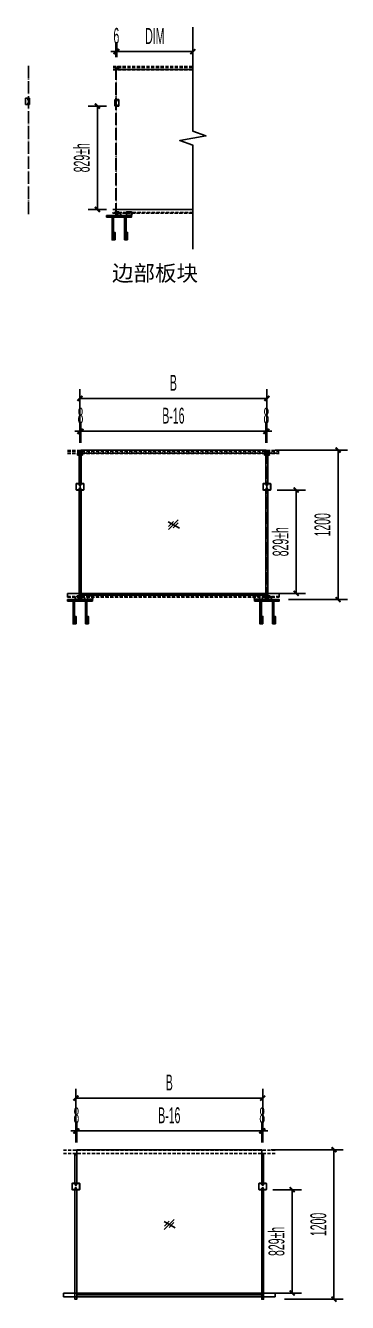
# Model space of a CAD drawing. Header units: millimetres. Extents: x 1713 to 15033, y -4763 to 5733.
# Drawn here: x 12449 to 15033, y -4513 to 5733 of the extents above; entities that cross this region are included whole.
import ezdxf

# ---------------------------------------------------------------- set-up
doc = ezdxf.new("R2010")
doc.units = ezdxf.units.MM
for name, pattern in [('CENTER', [2, 1.25, -0.25, 0.25, -0.25]), ('DASH', [0.35, 0.25, -0.1]), ('DASHED', [19.05, 12.7, -6.35]), ('DOTE', [2.42, 2, -0.2, 0.02, -0.2]), ('HIDDEN', [9.525, 6.35, -3.175])]:
    doc.linetypes.add(name, pattern=pattern)
for name, color, linetype in [('@F03_Section_Glass', 4, 'Continuous'), ('@F05_Section_Steel', 24, 'Continuous'), ('@F09_Submate', 8, 'Continuous'), ('@F19_DIM', 7, 'Continuous'), ('CL', 7, 'CENTER'), ('DIM', 8, 'Continuous'), ('F06_Section_Steel', 24, 'Continuous'), ('F25_Stru_Fill', 252, 'Continuous'), ('F57_Sign', 240, 'Continuous'), ('F58_Dote', 1, 'DOTE'), ('pj', 4, 'Continuous'), ('PUB_TEXT', 7, 'Continuous'), ('SC', 6, 'Continuous'), ('WELD', 8, 'Continuous'), ('XX', 6, 'DASHED'), ('ZX', 1, 'CENTER'), ('图框', 7, 'Continuous')]:
    doc.layers.add(name, color=color, linetype=linetype)
doc.layers.add('JY-11填充层', color=8, linetype='Continuous', lineweight=5)
doc.layers.add('虚线', color=6, linetype='HIDDEN', lineweight=13)
doc.styles.add('_TCH_DIM_T3', font='hztxt_e.shx', dxfattribs={"width": 0.494118, "bigfont": 'hztxt.shx'})
doc.styles.add('黑体', font='')
doc.styles.get('黑体').set_extended_font_data('NSimSun')
doc.dimstyles.new('_TCH_ARCH&&50', dxfattribs={"dimtxt": 127.5, "dimasz": 40, "dimexe": 75, "dimexo": 75, "dimgap": 61.25, "dimtad": 1, "dimdec": 1, "dimzin": 12, "dimdsep": 46, "dimtxsty": '_TCH_DIM_T3', "dimblk": 'ARCHTICK', "dimcen": 0.09, "dimclrt": 7, "dimazin": 2, "dimtfac": 1, "dimtdec": 1, "dimtix": 1, "dimtmove": 2, "dimatfit": 3, "dimldrblk": 'ARCHTICK', "dimfxl": 50, "dimtolj": 1, "dimtzin": 0, "dimarcsym": 0})
pattern_1 = [(45, (-65008.453, 15002.4512), (-1.122532015, 1.122532015), []), (135, (-65008.453, 15002.4512), (-1.122532015, -1.122532015), [])]

# ---------------------------------------------------------------- blocks, each defined once
blk = doc.blocks.new('Railing_B_A$C2D332B79')
at = {"layer": 'DIM'}
for p, q in [((0, 280), (399, 58)), ((10, 110), (185, 286)), ((176, 65), (352, 241))]:
    blk.add_line(p, q, dxfattribs=at)
at = {"layer": 'DIM', "linetype": 'DASHED', "ltscale": 450}
blk.add_line((7, 0), (358, 351), dxfattribs=at)
blk = doc.blocks.new('Railing_B_YM02-V')
at = {"layer": 'F06_Section_Steel'}
h = blk.add_hatch(dxfattribs=at)
h.set_pattern_fill('ANSI37', color=4, style=0)
h.set_pattern_definition(pattern_1)
h.paths.add_polyline_path([(0, 66), (0, 50), (2, 50), (2, 56), (10, 56), (10, 57)])
h.paths.add_polyline_path([(12, 64), (12, 56), (20, 56)])
h.paths.add_polyline_path([(12, 57), (10, 57), (10, 56), (12, 56)])
h.paths.add_polyline_path([(12, 44), (10, 44), (10, 43), (12, 43)])
h.paths.add_polyline_path([(10, 43), (10, 44), (2, 44), (2, 50), (0, 50), (0, 34)])
h.paths.add_polyline_path([(20, 44), (12, 44), (12, 36)])
h = blk.add_hatch(dxfattribs=at)
h.set_pattern_fill('ANSI37', color=4, style=0)
h.set_pattern_definition(pattern_1)
h.paths.add_polyline_path([(0, -66), (0, -50), (2, -50), (2, -56), (10, -56), (10, -57)])
h.paths.add_polyline_path([(12, -64), (12, -56), (20, -56)])
h.paths.add_polyline_path([(12, -57), (10, -57), (10, -56), (12, -56)])
h.paths.add_polyline_path([(12, -44), (10, -44), (10, -43), (12, -43)])
h.paths.add_polyline_path([(10, -43), (10, -44), (2, -44), (2, -50), (0, -50), (0, -34)])
h.paths.add_polyline_path([(20, -44), (12, -44), (12, -36)])
at = {"layer": 'F06_Section_Steel', "color": 4}
for p, q in [((10, 57), (0, 66)), ((10, 43), (0, 34)), ((12, 57), (10, 57)), ((10, 57), (10, 56)), ((10, 43), (10, 44)), ((12, 43), (10, 43)), ((12, 64), (20, 56)), ((12, 36), (20, 44)), ((10, -43), (0, -34)), ((10, -57), (0, -66)), ((12, -43), (10, -43)), ((10, -43), (10, -44)), ((10, -57), (10, -56)), ((12, -57), (10, -57)), ((12, -36), (20, -44)), ((12, -64), (20, -56))]:
    blk.add_line(p, q, dxfattribs=at)
at = {"layer": 'F06_Section_Steel'}
for points in [[(12, -100), (12, 100), (0, 100), (0, -100)], [(195, 44), (2, 44), (2, 56), (195, 56), (195, 44)], [(195, 68), (135, 68), (135, 56), (195, 56), (195, 68)], [(195, -44), (2, -44), (2, -56), (195, -56), (195, -44)], [(195, -32), (135, -32), (135, -44), (195, -44), (195, -32)]]:
    blk.add_lwpolyline(points, close=True, dxfattribs=at)
at = {"layer": 'F58_Dote', "ltscale": 50}
for p, q in [((200, 50), (-7, 50)), ((200, -50), (-7, -50))]:
    blk.add_line(p, q, dxfattribs=at)
blk = doc.blocks.new('*U17')
at = {"layer": 'JY-11填充层'}
for centre, end in [((4, 0), 180), ((8, 0), 120), ((12, 0), 120), ((16, 0), 120), ((20, 0), 120), ((24, 0), 120)]:
    blk.add_arc(centre, 4, 0, end, dxfattribs=at)
blk = doc.blocks.new('*U8')
at = {"layer": 'JY-11填充层'}
for centre, end in [((4, 0), 180), ((8, 0), 120), ((12, 0), 120), ((16, 0), 120), ((20, 0), 120), ((24, 0), 120), ((28, 0), 120), ((32, 0), 120), ((36, 0), 120)]:
    blk.add_arc(centre, 4, 0, end, dxfattribs=at)
blk = doc.blocks.new('Railing_B_30角钢（平面）')
at = {"layer": '@F05_Section_Steel', "elevation": 0}
for points in [[(171496, -73616), (171496, -73586), (171456, -73586), (171456, -73616), (171496, -73616)], [(171496, -73612), (171496, -73612), (171456, -73612)]]:
    blk.add_lwpolyline(points, dxfattribs=at)
at = {"layer": 'JY-11填充层', "rotation": 90}
blk.add_blockref('*U17', (171456, -73614, 0), dxfattribs=at)
at = {"layer": 'JY-11填充层'}
blk.add_blockref('*U8', (171456, -73586, 0), dxfattribs=at)
at = {"layer": 'JY-11填充层', "xscale": -1, "rotation": 270}
blk.add_blockref('*U17', (171496, -73614, 0), dxfattribs=at)
blk = doc.blocks.new('Railing_B_肋板')
at = {"layer": '@F05_Section_Steel', "elevation": 0}
blk.add_lwpolyline([(-135354, 59080), (-135374, 59080), (-135374, 59095), (-135359, 59110), (-135344, 59110), (-135344, 59090)], close=True, dxfattribs=at)
at = {"layer": 'WELD'}
for centre, start, end in [((-135370, 59080, 0), 60, 180), ((-135366, 59080, 0), 60, 180), ((-135366, 59080, 0), 120, 180), ((-135362, 59080, 0), 60, 180), ((-135362, 59080, 0), 120, 180), ((-135358, 59080, 0), 60, 180), ((-135358, 59080, 0), 120, 180), ((-135354, 59080, 0), 60, 180), ((-135354, 59080, 0), 120, 180), ((-135350, 59080, 0), 90, 180), ((-135350, 59080, 0), 120, 180), ((-135344, 59106, 0), 90, 210), ((-135344, 59102, 0), 90, 210), ((-135344, 59098, 0), 90, 210), ((-135344, 59094, 0), 90, 210), ((-135344, 59090, 0), 90, 210), ((-135344, 59086, 0), 90, 180), ((-135344, 59102, 0), 90, 150), ((-135344, 59098, 0), 90, 150), ((-135344, 59094, 0), 90, 150), ((-135344, 59090, 0), 90, 150), ((-135344, 59086, 0), 90, 150)]:
    blk.add_arc(centre, 4, start, end, dxfattribs=at)
blk = doc.blocks.new('Railing_B_m5x12rhs')
at = {"layer": 'CL'}
blk.add_line((0, -13), (0, 5), dxfattribs=at)
at = {"layer": 'SC', "color": 6, "linetype": 'HIDDEN', "ltscale": 0.3}
for p, q in [((-2, -10), (-2, -11)), ((2, -10), (2, -11))]:
    blk.add_line(p, q, dxfattribs=at)
at = {"layer": 'SC', "color": 6, "linetype": 'Continuous', "ltscale": 0.3}
blk.add_lwpolyline([(4, 1, 0.338208), (3, 3, 0.133928), (-3, 3, 0.338208), (-4, 1), (-4, 0), (4, 0)], format="xyb", close=True, dxfattribs=at)
at = {"layer": 'SC', "color": 8, "linetype": 'HIDDEN', "ltscale": 0.3}
blk.add_lwpolyline([(3, 3), (3, 2), (2, 2), (2, 2), (2, 2), (1, 2), (1, 2), (1, 2), (1, 2), (1, 2), (1, 2), (1, 2), (1, 2), (1, 2), (1, 1), (1, 1), (1, 1), (0, 1), (0, 1), (0, 1), (0, 1), (0, 1), (0, 1), (0, 1), (-1, 1), (-1, 1), (-1, 1), (-1, 2), (-1, 2), (-1, 2), (-1, 2), (-1, 2), (-1, 2), (-1, 2), (-1, 2), (-1, 2), (-2, 2), (-2, 2), (-2, 2), (-3, 2), (-3, 3)], dxfattribs=at)
at = {"layer": 'SC', "color": 6, "linetype": 'HIDDEN', "ltscale": 0.3}
for points in [[(-2, 0), (-2, -11), (2, -11), (2, 0)], [(-2, 0), (-2, -10), (2, -10), (2, 0)]]:
    blk.add_lwpolyline(points, dxfattribs=at)
blk = doc.blocks.new('*U11')
at = {"layer": 'pj'}
for p, q in [((-2, 0), (-2, -1)), ((-3, -1), (2, 0)), ((-3, -1), (2, 0)), ((-2, -1), (-3, -1)), ((-3, -1), (-3, -1)), ((-3, -1), (-2, -1)), ((-2, -1), (-3, -2)), ((-3, -2), (2, -1)), ((-3, -2), (2, -1)), ((-2, -3), (-3, -2)), ((-3, -2), (-3, -2)), ((-3, -2), (-2, -2)), ((-3, -2), (-3, -2)), ((-3, -2), (-2, -2)), ((-3, -2), (2, -2)), ((-3, -2), (2, -2)), ((-3, -3), (-3, -3)), ((-2, -3), (-3, -3)), ((-3, -3), (2, -3)), ((-3, -3), (2, -3)), ((-3, -3), (-2, -3)), ((-3, -4), (-3, -4)), ((-2, -4), (-3, -4)), ((-3, -4), (2, -4)), ((-3, -4), (2, -4)), ((-3, -4), (-2, -4)), ((-3, -5), (2, -4)), ((-3, -5), (2, -4)), ((-3, -5), (-3, -5)), ((-2, -5), (-3, -5)), ((-3, -5), (-2, -5)), ((-3, -6), (2, -5)), ((-3, -6), (2, -5)), ((-3, -6), (-2, -5)), ((-3, -6), (-3, -6)), ((-2, -6), (-3, -6)), ((-3, -6), (-3, -6)), ((-2, -7), (-3, -6)), ((-3, -6), (2, -6)), ((-3, -6), (2, -6)), ((-3, -6), (-2, -6)), ((-3, -7), (-3, -7)), ((-2, -7), (-3, -7)), ((-3, -7), (2, -7)), ((-3, -7), (2, -7)), ((-3, -7), (-2, -7)), ((-3, -8), (-3, -8)), ((-2, -8), (-3, -8)), ((-3, -8), (2, -8)), ((-3, -8), (2, -8)), ((-3, -8), (-2, -8)), ((-3, -9), (2, -8)), ((-3, -9), (2, -8)), ((-3, -9), (-3, -9)), ((-2, -9), (-3, -9)), ((-3, -9), (-2, -9)), ((-3, -10), (2, -9)), ((-3, -10), (2, -9)), ((-3, -10), (-2, -9)), ((-3, -10), (-3, -10)), ((-2, -10), (-3, -10)), ((-3, -10), (-3, -10)), ((-2, -11), (-3, -10)), ((-3, -10), (2, -10)), ((-3, -10), (2, -10)), ((-3, -10), (-2, -10)), ((-3, -11), (-3, -11)), ((-2, -11), (-3, -11)), ((-3, -11), (2, -11)), ((-3, -11), (2, -11)), ((-3, -11), (-2, -11)), ((-3, -12), (-3, -12)), ((-2, -12), (-3, -12)), ((-3, -12), (2, -12)), ((-3, -12), (2, -12)), ((-3, -12), (-2, -12)), ((-3, -13), (2, -12)), ((-3, -13), (2, -12)), ((-3, -13), (-3, -13)), ((-2, -13), (-3, -13)), ((-3, -13), (-2, -13)), ((-3, -14), (2, -13)), ((-3, -14), (2, -13)), ((-3, -14), (-2, -13)), ((-2, -15), (-3, -14)), ((-3, -14), (-3, -14)), ((-3, -14), (-2, -14)), ((-3, -14), (2, -14)), ((-3, -14), (2, -14)), ((-3, -14), (-3, -14)), ((-2, -14), (-3, -14)), ((-2, -15), (-3, -15)), ((-3, -15), (-3, -15)), ((-3, -15), (-2, -15)), ((-3, -15), (2, -15)), ((-3, -15), (2, -15)), ((-2, -16), (-3, -16)), ((-3, -16), (-3, -16)), ((-3, -16), (-2, -16)), ((-3, -16), (2, -16)), ((-3, -16), (2, -16)), ((-3, -17), (2, -16)), ((-3, -17), (2, -16)), ((-2, -17), (-3, -17)), ((-3, -17), (-3, -17)), ((-3, -17), (-2, -17)), ((-2, -1), (2, 0)), ((-2, -1), (-2, -1)), ((-2, -1), (2, -1)), ((-2, -1), (2, -1)), ((-2, -2), (2, -1)), ((-2, -2), (-2, -2)), ((-2, -2), (-2, -2)), ((-2, -2), (2, -2)), ((-2, -3), (2, -2)), ((-2, -3), (2, -3)), ((-2, -3), (2, -3)), ((-2, -3), (-2, -3)), ((-2, -3), (-2, -3)), ((-2, -4), (2, -3)), ((-2, -3), (-2, -4)), ((-2, -4), (2, -4)), ((-2, -4), (-2, -4)), ((-2, -5), (2, -4)), ((-2, -4), (-2, -4)), ((-2, -5), (-2, -4)), ((-2, -5), (2, -5)), ((-2, -6), (2, -5)), ((-2, -5), (2, -5)), ((-2, -5), (-2, -5)), ((-2, -5), (-2, -5)), ((-2, -7), (2, -6)), ((-2, -6), (2, -6)), ((-2, -6), (-2, -6)), ((-2, -6), (-2, -6)), ((-2, -7), (2, -7)), ((-2, -7), (2, -7)), ((-2, -7), (-2, -7)), ((-2, -7), (-2, -7)), ((-2, -8), (2, -7)), ((-2, -7), (-2, -8)), ((-2, -8), (2, -8)), ((-2, -8), (-2, -8)), ((-2, -9), (2, -8)), ((-2, -8), (-2, -8)), ((-2, -9), (-2, -8)), ((-2, -9), (2, -9)), ((-2, -10), (2, -9)), ((-2, -9), (2, -9)), ((-2, -9), (-2, -9)), ((-2, -9), (-2, -9)), ((-2, -11), (2, -10)), ((-2, -10), (2, -10)), ((-2, -10), (-2, -10)), ((-2, -10), (-2, -10)), ((-2, -11), (2, -11)), ((-2, -11), (2, -11)), ((-2, -11), (-2, -11)), ((-2, -11), (-2, -11)), ((-2, -12), (2, -11)), ((-2, -11), (-2, -12)), ((-2, -12), (2, -12)), ((-2, -12), (-2, -12)), ((-2, -13), (2, -12)), ((-2, -12), (-2, -12)), ((-2, -13), (-2, -12)), ((-2, -13), (2, -13)), ((-2, -14), (2, -13)), ((-2, -13), (2, -13)), ((-2, -13), (-2, -13)), ((-2, -13), (-2, -13)), ((-2, -14), (-2, -14)), ((-2, -14), (2, -14)), ((-2, -15), (2, -14)), ((-2, -15), (-2, -15)), ((-2, -15), (-2, -16)), ((-2, -15), (-2, -15)), ((-2, -15), (2, -15)), ((-2, -16), (2, -15)), ((-2, -15), (2, -15)), ((-2, -16), (-2, -16)), ((-2, -17), (2, -16)), ((-2, -16), (2, -16)), ((-2, -17), (-2, -16)), ((-2, -17), (2, -17)), ((2, -17), (-2, -17)), ((-2, -17), (-2, -17)), ((-1, -17), (2, -17)), ((2, 0), (2, 0)), ((2, 0), (2, 0)), ((2, 0), (2, 0)), ((2, 0), (2, -1)), ((2, -1), (2, -1)), ((2, -1), (2, -1)), ((2, -1), (2, -1)), ((2, -1), (2, -1)), ((2, -1), (2, -2)), ((2, -2), (2, -2)), ((2, -2), (2, -2)), ((2, -2), (2, -2)), ((2, -2), (2, -2)), ((2, -3), (2, -2)), ((2, -2), (2, -2)), ((2, -3), (2, -3)), ((2, -3), (2, -3)), ((2, -3), (2, -3)), ((2, -4), (2, -3)), ((2, -3), (2, -3)), ((2, -3), (2, -3)), ((2, -4), (2, -4)), ((2, -4), (2, -4)), ((2, -4), (2, -4)), ((2, -4), (2, -4)), ((2, -5), (2, -4)), ((2, -4), (2, -4)), ((2, -4), (2, -4)), ((2, -5), (2, -5)), ((2, -5), (2, -5)), ((2, -5), (2, -5)), ((2, -5), (2, -5)), ((2, -5), (2, -5)), ((2, -5), (2, -6)), ((2, -6), (2, -6)), ((2, -6), (2, -6)), ((2, -6), (2, -6)), ((2, -6), (2, -6)), ((2, -7), (2, -6)), ((2, -6), (2, -6)), ((2, -7), (2, -7)), ((2, -7), (2, -7)), ((2, -7), (2, -7)), ((2, -8), (2, -7)), ((2, -7), (2, -7)), ((2, -7), (2, -7)), ((2, -8), (2, -8)), ((2, -8), (2, -8)), ((2, -8), (2, -8)), ((2, -8), (2, -8)), ((2, -9), (2, -8)), ((2, -8), (2, -8)), ((2, -8), (2, -8)), ((2, -9), (2, -9)), ((2, -9), (2, -9)), ((2, -9), (2, -9)), ((2, -9), (2, -9)), ((2, -9), (2, -9)), ((2, -9), (2, -10)), ((2, -10), (2, -10)), ((2, -10), (2, -10)), ((2, -10), (2, -10)), ((2, -10), (2, -10)), ((2, -11), (2, -10)), ((2, -10), (2, -10)), ((2, -11), (2, -11)), ((2, -11), (2, -11)), ((2, -11), (2, -11)), ((2, -12), (2, -11)), ((2, -11), (2, -11)), ((2, -11), (2, -11)), ((2, -12), (2, -12)), ((2, -12), (2, -12)), ((2, -12), (2, -12)), ((2, -12), (2, -12)), ((2, -13), (2, -12)), ((2, -12), (2, -12)), ((2, -12), (2, -12)), ((2, -14), (2, -13)), ((2, -13), (2, -13)), ((2, -13), (2, -13)), ((2, -13), (2, -13)), ((2, -13), (2, -13)), ((2, -13), (2, -13)), ((2, -14), (2, -14)), ((2, -14), (2, -14)), ((2, -14), (2, -14)), ((2, -14), (2, -14)), ((2, -14), (2, -15)), ((2, -15), (2, -15)), ((2, -15), (2, -15)), ((2, -15), (2, -15)), ((2, -15), (2, -15)), ((2, -15), (2, -16)), ((2, -16), (2, -16)), ((2, -16), (2, -16)), ((2, -16), (2, -16)), ((2, -17), (2, -16)), ((2, -16), (2, -16)), ((2, -16), (2, -16)), ((2, -16), (2, -16)), ((2, -17), (2, -17)), ((2, -17), (2, -17)), ((2, -17), (2, -17)), ((2, -17), (2, -17))]:
    blk.add_line(p, q, dxfattribs=at)
blk.add_lwpolyline([(-5, 2), (-5, 0), (5, 0), (5, 2, 0.148437), (0, 4), (0, 3), (0, 3), (0, 4, 0.148437)], format="xyb", close=True, dxfattribs=at)
at = {"layer": 'ZX', "ltscale": 0.1}
blk.add_line((0, 5), (0, -18), dxfattribs=at)
blk = doc.blocks.new('*U10')
at = {"layer": 'JY-11填充层'}
for centre, end in [((4, 0), 180), ((8, 0), 120), ((12, 0), 120), ((16, 0), 120), ((20, 0), 120)]:
    blk.add_arc(centre, 4, 0, end, dxfattribs=at)
blk = doc.blocks.new('_ArchTick')
at = {"color": 0, "linetype": 'ByBlock', "const_width": 0.4}
blk.add_lwpolyline([(-0.5, -0.5), (0.5, 0.5)], dxfattribs=at)
blk = doc.blocks.new('*D12')
at = {"layer": '@F19_DIM', "color": 0, "lineweight": -2, "transparency": 16777216}
for p, q in [((12886, 2477), (12846, 2477)), ((12886, 2386), (12886, 2552)), ((12886, 2477), (12894, 2477)), ((12894, 2386), (12894, 2552)), ((12894, 2477), (12934, 2477))]:
    blk.add_line(p, q, dxfattribs=at)
at = {"layer": 'Defpoints', "color": 0, "transparency": 16777216}
for p in [(12894, 2477), (12886, 2311), (12894, 2311)]:
    blk.add_point(p, dxfattribs=at)
at = {"layer": '@F19_DIM', "color": 0, "lineweight": -2, "transparency": 16777216, "xscale": 40, "yscale": 40, "zscale": 40}
blk.add_blockref('_ArchTick', (12886, 2477), dxfattribs=at)
at = {"layer": '@F19_DIM', "color": 0, "lineweight": -2, "transparency": 16777216, "xscale": 40, "yscale": 40, "zscale": 40, "rotation": 180}
blk.add_blockref('_ArchTick', (12894, 2477), dxfattribs=at)
at = {"layer": '@F19_DIM', "color": 7, "transparency": 16777216, "insert": (12890, 2602), "char_height": 127.5, "attachment_point": 5, "style": '_TCH_DIM_T3'}
blk.add_mtext('\\A1;8', dxfattribs=at)
blk = doc.blocks.new('*D13')
at = {"layer": '@F19_DIM', "color": 0, "lineweight": -2, "transparency": 16777216}
for p, q in [((12894, 2386), (12894, 2552)), ((12894, 2477), (14378, 2477)), ((14378, 2386), (14378, 2552))]:
    blk.add_line(p, q, dxfattribs=at)
at = {"layer": 'Defpoints', "color": 0, "transparency": 16777216}
for p in [(14378, 2477), (12894, 2311), (14378, 2311)]:
    blk.add_point(p, dxfattribs=at)
at = {"layer": '@F19_DIM', "color": 0, "lineweight": -2, "transparency": 16777216, "xscale": 40, "yscale": 40, "zscale": 40, "rotation": 180}
blk.add_blockref('_ArchTick', (12894, 2477), dxfattribs=at)
at = {"layer": '@F19_DIM', "color": 0, "lineweight": -2, "transparency": 16777216, "xscale": 40, "yscale": 40, "zscale": 40}
blk.add_blockref('_ArchTick', (14378, 2477), dxfattribs=at)
at = {"layer": '@F19_DIM', "color": 7, "transparency": 16777216, "insert": (13636, 2602), "char_height": 127.5, "attachment_point": 5, "style": '_TCH_DIM_T3'}
blk.add_mtext('\\A1;B-16', dxfattribs=at)
blk = doc.blocks.new('*D14')
at = {"layer": '@F19_DIM', "color": 0, "lineweight": -2, "transparency": 16777216}
for p, q in [((14378, 2477), (14338, 2477)), ((14378, 2386), (14378, 2552)), ((14378, 2477), (14386, 2477)), ((14386, 2386), (14386, 2552)), ((14386, 2477), (14426, 2477))]:
    blk.add_line(p, q, dxfattribs=at)
at = {"layer": 'Defpoints', "color": 0, "transparency": 16777216}
for p in [(14386, 2477), (14378, 2311), (14386, 2311)]:
    blk.add_point(p, dxfattribs=at)
at = {"layer": '@F19_DIM', "color": 0, "lineweight": -2, "transparency": 16777216, "xscale": 40, "yscale": 40, "zscale": 40}
blk.add_blockref('_ArchTick', (14378, 2477), dxfattribs=at)
at = {"layer": '@F19_DIM', "color": 0, "lineweight": -2, "transparency": 16777216, "xscale": 40, "yscale": 40, "zscale": 40, "rotation": 180}
blk.add_blockref('_ArchTick', (14386, 2477), dxfattribs=at)
at = {"layer": '@F19_DIM', "color": 7, "transparency": 16777216, "insert": (14382, 2602), "char_height": 127.5, "attachment_point": 5, "style": '_TCH_DIM_T3'}
blk.add_mtext('\\A1;8', dxfattribs=at)
blk = doc.blocks.new('*D15')
at = {"layer": '@F19_DIM', "color": 0, "lineweight": -2, "transparency": 16777216}
for p, q in [((14469, 2006), (14697, 2006)), ((14622, 1177), (14622, 2006)), ((14469, 1177), (14697, 1177))]:
    blk.add_line(p, q, dxfattribs=at)
at = {"layer": 'Defpoints', "color": 0, "transparency": 16777216}
for p in [(14394, 2006), (14622, 2006), (14394, 1177)]:
    blk.add_point(p, dxfattribs=at)
at = {"layer": '@F19_DIM', "color": 0, "lineweight": -2, "transparency": 16777216, "xscale": 40, "yscale": 40, "zscale": 40}
for p, rotation in [((14622, 2006), 90), ((14622, 1177), 270)]:
    blk.add_blockref('_ArchTick', p, dxfattribs=dict(at, rotation=rotation))
at = {"layer": '@F19_DIM', "color": 7, "transparency": 16777216, "insert": (14497, 1591), "char_height": 127.5, "attachment_point": 5, "rotation": 90, "style": '_TCH_DIM_T3'}
blk.add_mtext('\\A1;829±h', dxfattribs=at)
blk = doc.blocks.new('*D16')
at = {"layer": '@F19_DIM', "color": 0, "lineweight": -2, "transparency": 16777216}
for p, q in [((12886, 2399), (12886, 2816)), ((14386, 2399), (14386, 2816)), ((12886, 2741), (14386, 2741))]:
    blk.add_line(p, q, dxfattribs=at)
at = {"layer": 'Defpoints', "color": 0, "transparency": 16777216}
for p in [(14386, 2741), (12886, 2324), (14386, 2324)]:
    blk.add_point(p, dxfattribs=at)
at = {"layer": '@F19_DIM', "color": 0, "lineweight": -2, "transparency": 16777216, "xscale": 40, "yscale": 40, "zscale": 40, "rotation": 180}
blk.add_blockref('_ArchTick', (12886, 2741), dxfattribs=at)
at = {"layer": '@F19_DIM', "color": 0, "lineweight": -2, "transparency": 16777216, "xscale": 40, "yscale": 40, "zscale": 40}
blk.add_blockref('_ArchTick', (14386, 2741), dxfattribs=at)
at = {"layer": '@F19_DIM', "color": 7, "transparency": 16777216, "insert": (13636, 2866), "char_height": 127.5, "attachment_point": 5, "style": '_TCH_DIM_T3'}
blk.add_mtext('\\A1;B', dxfattribs=at)
blk = doc.blocks.new('*D18')
at = {"layer": '@F19_DIM', "color": 0, "lineweight": -2, "transparency": 16777216}
for p, q in [((13100, 5087), (12951, 5087)), ((13026, 4258), (13026, 5087)), ((13100, 4258), (12951, 4258))]:
    blk.add_line(p, q, dxfattribs=at)
at = {"layer": 'Defpoints', "color": 0, "transparency": 16777216}
for p in [(13026, 5087), (13175, 5087), (13175, 4258)]:
    blk.add_point(p, dxfattribs=at)
at = {"layer": '@F19_DIM', "color": 0, "lineweight": -2, "transparency": 16777216, "xscale": 40, "yscale": 40, "zscale": 40}
for p, rotation in [((13026, 5087), 90), ((13026, 4258), 270)]:
    blk.add_blockref('_ArchTick', p, dxfattribs=dict(at, rotation=rotation))
at = {"layer": '@F19_DIM', "color": 7, "transparency": 16777216, "insert": (12901, 4672), "char_height": 127.5, "attachment_point": 5, "rotation": 90, "style": '_TCH_DIM_T3'}
blk.add_mtext('\\A1;829±h', dxfattribs=at)
blk = doc.blocks.new('*D19')
at = {"layer": '@F19_DIM', "color": 0, "lineweight": -2, "transparency": 16777216}
for p, q in [((13175, 5480), (13175, 5599)), ((13181, 5480), (13181, 5599)), ((13175, 5524), (13135, 5524)), ((13175, 5524), (13181, 5524)), ((13181, 5524), (13221, 5524))]:
    blk.add_line(p, q, dxfattribs=at)
at = {"layer": 'Defpoints', "color": 0, "transparency": 16777216}
for p in [(13181, 5524), (13175, 5405), (13181, 5405)]:
    blk.add_point(p, dxfattribs=at)
at = {"layer": '@F19_DIM', "color": 0, "lineweight": -2, "transparency": 16777216, "xscale": 40, "yscale": 40, "zscale": 40}
blk.add_blockref('_ArchTick', (13175, 5524), dxfattribs=at)
at = {"layer": '@F19_DIM', "color": 0, "lineweight": -2, "transparency": 16777216, "xscale": 40, "yscale": 40, "zscale": 40, "rotation": 180}
blk.add_blockref('_ArchTick', (13181, 5524), dxfattribs=at)
at = {"layer": '@F19_DIM', "color": 7, "transparency": 16777216, "insert": (13178, 5649), "char_height": 127.5, "attachment_point": 5, "style": '_TCH_DIM_T3'}
blk.add_mtext('\\A1;6', dxfattribs=at)
blk = doc.blocks.new('*D20')
at = {"layer": '@F19_DIM', "color": 0, "lineweight": -2, "transparency": 16777216}
for p, q in [((13181, 5480), (13181, 5599)), ((13792, 5480), (13792, 5599)), ((13181, 5524), (13792, 5524))]:
    blk.add_line(p, q, dxfattribs=at)
at = {"layer": 'Defpoints', "color": 0, "transparency": 16777216}
for p in [(13792, 5524), (13181, 5405), (13792, 5405)]:
    blk.add_point(p, dxfattribs=at)
at = {"layer": '@F19_DIM', "color": 0, "lineweight": -2, "transparency": 16777216, "xscale": 40, "yscale": 40, "zscale": 40, "rotation": 180}
blk.add_blockref('_ArchTick', (13181, 5524), dxfattribs=at)
at = {"layer": '@F19_DIM', "color": 0, "lineweight": -2, "transparency": 16777216, "xscale": 40, "yscale": 40, "zscale": 40}
blk.add_blockref('_ArchTick', (13792, 5524), dxfattribs=at)
at = {"layer": '@F19_DIM', "color": 7, "transparency": 16777216, "insert": (13487, 5649), "char_height": 127.5, "attachment_point": 5, "style": '_TCH_DIM_T3'}
blk.add_mtext('\\A1;DIM', dxfattribs=at)
blk = doc.blocks.new('Railing_B5_Guding_Left')
at = {"lineweight": -2, "ltscale": 0.1}
blk.add_lwpolyline([(21, -41), (-5, -41, -0.414214), (-8, -38), (-8, 8, -0.414214), (-5, 11), (21, 11, -0.414214), (24, 8), (24, -38, -0.414214)], format="xyb", close=True, dxfattribs=at)
at = {"layer": 'F25_Stru_Fill', "linetype": 'DASH', "ltscale": 10, "flags": 128}
for points in [[(2, -1), (0, -2), (-2, -1), (-2, 1), (0, 2), (2, 1)], [(2, -31), (0, -32), (-2, -31), (-2, -29), (0, -28), (2, -29)]]:
    blk.add_lwpolyline(points, close=True, dxfattribs=at)
at = {"layer": 'F25_Stru_Fill', "linetype": 'DASH', "ltscale": 10}
for centre, radius in [((0, 0), 6), ((0, 0), 2.31), ((0, -30), 6), ((0, -30), 2.31)]:
    blk.add_circle(centre, radius, dxfattribs=at)
at = {"layer": '虚线', "lineweight": -2, "ltscale": 10}
blk.add_lwpolyline([(21, -40), (-5, -40, -0.414214), (-7, -38), (-7, 8, -0.414214), (-5, 10), (21, 10, -0.414214), (23, 8), (23, -38, -0.414214)], format="xyb", close=True, dxfattribs=at)
blk = doc.blocks.new('Railing_B5_Guding_Right')
at = {"lineweight": -2, "ltscale": 0.1}
blk.add_lwpolyline([(-21, -41), (5, -41, 0.414214), (8, -38), (8, 8, 0.414214), (5, 11), (-21, 11, 0.414214), (-24, 8), (-24, -38, 0.414214)], format="xyb", close=True, dxfattribs=at)
at = {"layer": 'F25_Stru_Fill', "linetype": 'DASH', "ltscale": 10, "flags": 128}
for points in [[(2, -1), (0, -2), (-2, -1), (-2, 1), (0, 2), (2, 1)], [(2, -31), (0, -32), (-2, -31), (-2, -29), (0, -28), (2, -29)]]:
    blk.add_lwpolyline(points, close=True, dxfattribs=at)
at = {"layer": 'F25_Stru_Fill', "linetype": 'DASH', "ltscale": 10}
for centre, radius in [((0, 0), 6), ((0, 0), 2.31), ((0, -30), 6), ((0, -30), 2.31)]:
    blk.add_circle(centre, radius, dxfattribs=at)
at = {"layer": '虚线', "lineweight": -2, "ltscale": 10}
blk.add_lwpolyline([(-21, -40), (5, -40, 0.414214), (7, -38), (7, 8, 0.414214), (5, 10), (-21, 10, 0.414214), (-23, 8), (-23, -38, 0.414214)], format="xyb", close=True, dxfattribs=at)
blk = doc.blocks.new('*D26')
at = {"color": 0, "lineweight": -2, "transparency": 16777216}
for p, q in [((14453, 2327), (15033, 2327)), ((14958, 2327), (14958, 1127)), ((14561, 1127), (15033, 1127))]:
    blk.add_line(p, q, dxfattribs=at)
at = {"layer": 'Defpoints', "color": 0, "transparency": 16777216}
for p in [(14378, 2327), (14486, 1127, 0), (14958, 1127)]:
    blk.add_point(p, dxfattribs=at)
at = {"color": 0, "lineweight": -2, "transparency": 16777216, "xscale": 40, "yscale": 40, "zscale": 40}
for p, rotation in [((14958, 2327), 90), ((14958, 1127), 270)]:
    blk.add_blockref('_ArchTick', p, dxfattribs=dict(at, rotation=rotation))
at = {"color": 7, "transparency": 16777216, "insert": (14833, 1727), "char_height": 127.5, "attachment_point": 5, "rotation": 90, "style": '_TCH_DIM_T3'}
blk.add_mtext('\\A1;1200', dxfattribs=at)
blk = doc.blocks.new('*D32')
at = {"layer": '@F19_DIM', "color": 0, "lineweight": -2, "transparency": 16777216}
for p, q in [((12853, -3228), (12853, -3062)), ((12861, -3228), (12861, -3062)), ((12853, -3137), (12813, -3137)), ((12853, -3137), (12861, -3137)), ((12861, -3137), (12901, -3137))]:
    blk.add_line(p, q, dxfattribs=at)
at = {"layer": 'Defpoints', "color": 0, "transparency": 16777216}
for p in [(12861, -3137), (12853, -3303), (12861, -3303)]:
    blk.add_point(p, dxfattribs=at)
at = {"layer": '@F19_DIM', "color": 0, "lineweight": -2, "transparency": 16777216, "xscale": 40, "yscale": 40, "zscale": 40}
blk.add_blockref('_ArchTick', (12853, -3137), dxfattribs=at)
at = {"layer": '@F19_DIM', "color": 0, "lineweight": -2, "transparency": 16777216, "xscale": 40, "yscale": 40, "zscale": 40, "rotation": 180}
blk.add_blockref('_ArchTick', (12861, -3137), dxfattribs=at)
at = {"layer": '@F19_DIM', "color": 7, "transparency": 16777216, "insert": (12857, -3012), "char_height": 127.5, "attachment_point": 5, "style": '_TCH_DIM_T3'}
blk.add_mtext('\\A1;8', dxfattribs=at)
blk = doc.blocks.new('*D33')
at = {"layer": '@F19_DIM', "color": 0, "lineweight": -2, "transparency": 16777216}
for p, q in [((12861, -3228), (12861, -3062)), ((14345, -3228), (14345, -3062)), ((12861, -3137), (14345, -3137))]:
    blk.add_line(p, q, dxfattribs=at)
at = {"layer": 'Defpoints', "color": 0, "transparency": 16777216}
for p in [(14345, -3137), (12861, -3303), (14345, -3303)]:
    blk.add_point(p, dxfattribs=at)
at = {"layer": '@F19_DIM', "color": 0, "lineweight": -2, "transparency": 16777216, "xscale": 40, "yscale": 40, "zscale": 40, "rotation": 180}
blk.add_blockref('_ArchTick', (12861, -3137), dxfattribs=at)
at = {"layer": '@F19_DIM', "color": 0, "lineweight": -2, "transparency": 16777216, "xscale": 40, "yscale": 40, "zscale": 40}
blk.add_blockref('_ArchTick', (14345, -3137), dxfattribs=at)
at = {"layer": '@F19_DIM', "color": 7, "transparency": 16777216, "insert": (13603, -3012), "char_height": 127.5, "attachment_point": 5, "style": '_TCH_DIM_T3'}
blk.add_mtext('\\A1;B-16', dxfattribs=at)
blk = doc.blocks.new('*D34')
at = {"layer": '@F19_DIM', "color": 0, "lineweight": -2, "transparency": 16777216}
for p, q in [((14345, -3228), (14345, -3062)), ((14353, -3228), (14353, -3062)), ((14345, -3137), (14305, -3137)), ((14345, -3137), (14353, -3137)), ((14353, -3137), (14393, -3137))]:
    blk.add_line(p, q, dxfattribs=at)
at = {"layer": 'Defpoints', "color": 0, "transparency": 16777216}
for p in [(14353, -3137), (14345, -3303), (14353, -3303)]:
    blk.add_point(p, dxfattribs=at)
at = {"layer": '@F19_DIM', "color": 0, "lineweight": -2, "transparency": 16777216, "xscale": 40, "yscale": 40, "zscale": 40}
blk.add_blockref('_ArchTick', (14345, -3137), dxfattribs=at)
at = {"layer": '@F19_DIM', "color": 0, "lineweight": -2, "transparency": 16777216, "xscale": 40, "yscale": 40, "zscale": 40, "rotation": 180}
blk.add_blockref('_ArchTick', (14353, -3137), dxfattribs=at)
at = {"layer": '@F19_DIM', "color": 7, "transparency": 16777216, "insert": (14349, -3012), "char_height": 127.5, "attachment_point": 5, "style": '_TCH_DIM_T3'}
blk.add_mtext('\\A1;8', dxfattribs=at)
blk = doc.blocks.new('*D35')
at = {"layer": '@F19_DIM', "color": 0, "lineweight": -2, "transparency": 16777216}
for p, q in [((14435, -3608), (14664, -3608)), ((14589, -4437), (14589, -3608)), ((14435, -4437), (14664, -4437))]:
    blk.add_line(p, q, dxfattribs=at)
at = {"layer": 'Defpoints', "color": 0, "transparency": 16777216}
for p in [(14360, -3608), (14589, -3608), (14360, -4437)]:
    blk.add_point(p, dxfattribs=at)
at = {"layer": '@F19_DIM', "color": 0, "lineweight": -2, "transparency": 16777216, "xscale": 40, "yscale": 40, "zscale": 40}
for p, rotation in [((14589, -3608), 90), ((14589, -4437), 270)]:
    blk.add_blockref('_ArchTick', p, dxfattribs=dict(at, rotation=rotation))
at = {"layer": '@F19_DIM', "color": 7, "transparency": 16777216, "insert": (14464, -4023), "char_height": 127.5, "attachment_point": 5, "rotation": 90, "style": '_TCH_DIM_T3'}
blk.add_mtext('\\A1;829±h', dxfattribs=at)
blk = doc.blocks.new('*D36')
at = {"layer": '@F19_DIM', "color": 0, "lineweight": -2, "transparency": 16777216}
for p, q in [((12853, -3215), (12853, -2798)), ((14353, -3215), (14353, -2798)), ((12853, -2873), (14353, -2873))]:
    blk.add_line(p, q, dxfattribs=at)
at = {"layer": 'Defpoints', "color": 0, "transparency": 16777216}
for p in [(14353, -2873), (12853, -3290), (14353, -3290)]:
    blk.add_point(p, dxfattribs=at)
at = {"layer": '@F19_DIM', "color": 0, "lineweight": -2, "transparency": 16777216, "xscale": 40, "yscale": 40, "zscale": 40, "rotation": 180}
blk.add_blockref('_ArchTick', (12853, -2873), dxfattribs=at)
at = {"layer": '@F19_DIM', "color": 0, "lineweight": -2, "transparency": 16777216, "xscale": 40, "yscale": 40, "zscale": 40}
blk.add_blockref('_ArchTick', (14353, -2873), dxfattribs=at)
at = {"layer": '@F19_DIM', "color": 7, "transparency": 16777216, "insert": (13603, -2748), "char_height": 127.5, "attachment_point": 5, "style": '_TCH_DIM_T3'}
blk.add_mtext('\\A1;B', dxfattribs=at)
blk = doc.blocks.new('*D37')
at = {"color": 0, "lineweight": -2, "transparency": 16777216}
for p, q in [((14420, -3287), (15000, -3287)), ((14925, -3287), (14925, -4487)), ((14528, -4487), (15000, -4487))]:
    blk.add_line(p, q, dxfattribs=at)
at = {"layer": 'Defpoints', "color": 0, "transparency": 16777216}
for p in [(14345, -3287), (14453, -4487, 0), (14925, -4487)]:
    blk.add_point(p, dxfattribs=at)
at = {"color": 0, "lineweight": -2, "transparency": 16777216, "xscale": 40, "yscale": 40, "zscale": 40}
for p, rotation in [((14925, -3287), 90), ((14925, -4487), 270)]:
    blk.add_blockref('_ArchTick', p, dxfattribs=dict(at, rotation=rotation))
at = {"color": 7, "transparency": 16777216, "insert": (14800, -3887), "char_height": 127.5, "attachment_point": 5, "rotation": 90, "style": '_TCH_DIM_T3'}
blk.add_mtext('\\A1;1200', dxfattribs=at)

msp = doc.modelspace()

# ---------------------------------------------------------------- linework, layer by layer
at = {"lineweight": -2, "ltscale": 0.1, "elevation": 0}
for points in [[(12858.2, 2005.99), (12914.2, 2005.99, 0.41421356), (12917.2, 2008.99), (12917.2, 2054.99, 0.41421356), (12914.2, 2057.99), (12858.2, 2057.99, 0.41421356), (12855.2, 2054.99), (12855.2, 2008.99, 0.41421356)], [(14358.2, 2005.99), (14414.2, 2005.99, 0.41421356), (14417.2, 2008.99), (14417.2, 2054.99, 0.41421356), (14414.2, 2057.99), (14358.2, 2057.99, 0.41421356), (14355.2, 2054.99), (14355.2, 2008.99, 0.41421356)], [(12824.99, -3608.19), (12880.99, -3608.19, 0.41421356), (12883.99, -3605.19), (12883.99, -3559.19, 0.41421356), (12880.99, -3556.19), (12824.99, -3556.19, 0.41421356), (12821.99, -3559.19), (12821.99, -3605.19, 0.41421356)], [(14324.99, -3608.19), (14380.99, -3608.19, 0.41421356), (14383.99, -3605.19), (14383.99, -3559.19, 0.41421356), (14380.99, -3556.19), (14324.99, -3556.19, 0.41421356), (14321.99, -3559.19), (14321.99, -3605.19, 0.41421356)]]:
    msp.add_lwpolyline(points, format="xyb", close=True, dxfattribs=at)
at = {"layer": '@F03_Section_Glass', "const_width": 1, "elevation": 0}
for points in [[(13180.6, 5138.6), (13180.6, 5405.66), (13792.42, 5406.46)], [(13792.42, 4242.6), (13180.6, 4242.6), (13180.6, 5086.6)]]:
    msp.add_lwpolyline(points, dxfattribs=at)
at = {"layer": '@F03_Section_Glass'}
for points in [[(12894.2, 2057.99), (12894.2, 2326.99), (13858.7, 2326.99), (14378.2, 2326.99), (14378.2, 2057.99)], [(14378.2, 2005.99), (14378.2, 1161.99), (13858.7, 1161.99), (12894.2, 1161.99), (12894.2, 2005.99)], [(12860.99, -3556.19), (12860.99, -3287.19), (13825.49, -3287.19), (14344.99, -3287.19), (14344.99, -3556.19)], [(14344.99, -3608.19), (14344.99, -4452.19), (13825.49, -4452.19), (12860.99, -4452.19), (12860.99, -3608.19)]]:
    msp.add_lwpolyline(points, dxfattribs=at)
at = {"layer": '@F19_DIM'}
msp.add_lwpolyline([(13792.42, 5719.09), (13792.42, 4885.34), (13897.42, 4847.13), (13687.42, 4810.1), (13792.42, 4772.84), (13792.42, 3939.09)], dxfattribs=at)
at = {"layer": 'F06_Section_Steel'}
for p, q in [((13182.1, 5381.3, 0), (13167.1, 5381.3, 0)), ((13150.1, 4257.6, 0), (13792.42, 4257.6, 0)), ((12786.2, 1176.99, 0), (14486.2, 1176.99, 0)), ((12752.99, -4437.19, 0), (14452.99, -4437.19, 0)), ((12752.99, -4467.19, 0), (14452.99, -4467.19, 0))]:
    msp.add_line(p, q, dxfattribs=at)
at = {"layer": 'F06_Section_Steel', "ltscale": 20}
for p, q in [((13200.1, 5391.65, 0), (13167.6, 5391.65, 0)), ((12911.2, 2296.95), (12861.2, 2296.95)), ((14411.2, 2296.95), (14361.2, 2296.95))]:
    msp.add_line(p, q, dxfattribs=at)
at = {"layer": 'F06_Section_Steel', "const_width": 1, "elevation": 0}
msp.add_lwpolyline([(13167.1, 5086.6), (13167.1, 4207.6), (13182.1, 4207.6), (13182.1, 5377.55), (13167.1, 5377.55), (13167.1, 5138.6)], dxfattribs=at)
msp.add_lwpolyline([(13167.6, 5380.01), (13200.1, 5380.01), (13200.1, 5395.52), (13167.6, 5395.52)], close=True, dxfattribs=at)
at = {"layer": 'F06_Section_Steel', "const_width": 1}
for points in [[(12861.2, 2285.3), (12911.2, 2285.3), (12911.2, 2300.81), (12861.2, 2300.81)], [(14361.2, 2285.3), (14411.2, 2285.3), (14411.2, 2300.81), (14361.2, 2300.81)]]:
    msp.add_lwpolyline(points, close=True, dxfattribs=at)
at = {"layer": 'F06_Section_Steel'}
for points in [[(12786.2, 1146.99), (12786.2, 1176.99)], [(12752.99, -4467.19), (12752.99, -4437.19)]]:
    msp.add_lwpolyline(points, dxfattribs=at)
at = {"layer": 'F06_Section_Steel', "elevation": 0}
for points in [[(14486.2, 1175.99), (14486.2, 1176.99)], [(14486.2, 1146.99), (14486.2, 1176.99)], [(14452.99, -4438.19), (14452.99, -4437.19)], [(14452.99, -4467.19), (14452.99, -4437.19)]]:
    msp.add_lwpolyline(points, dxfattribs=at)
at = {"layer": 'F25_Stru_Fill', "linetype": 'DASH', "ltscale": 10, "elevation": 0, "flags": 128}
for points in [[(12884.2, 2045.84), (12886.2, 2044.68), (12888.19, 2045.84), (12888.19, 2048.15), (12886.2, 2049.3), (12884.2, 2048.15)], [(14384.2, 2045.84), (14386.2, 2044.68), (14388.19, 2045.84), (14388.19, 2048.15), (14386.2, 2049.3), (14384.2, 2048.15)], [(12884.2, 2015.84), (12886.2, 2014.68), (12888.19, 2015.84), (12888.19, 2018.15), (12886.2, 2019.3), (12884.2, 2018.15)], [(14384.2, 2015.84), (14386.2, 2014.68), (14388.19, 2015.84), (14388.19, 2018.15), (14386.2, 2019.3), (14384.2, 2018.15)], [(12850.99, -3568.34), (12852.99, -3569.5), (12854.98, -3568.34), (12854.98, -3566.03), (12852.99, -3564.88), (12850.99, -3566.03)], [(14350.99, -3568.34), (14352.99, -3569.5), (14354.98, -3568.34), (14354.98, -3566.03), (14352.99, -3564.88), (14350.99, -3566.03)], [(12850.99, -3598.34), (12852.99, -3599.5), (12854.98, -3598.34), (12854.98, -3596.03), (12852.99, -3594.88), (12850.99, -3596.03)], [(14350.99, -3598.34), (14352.99, -3599.5), (14354.98, -3598.34), (14354.98, -3596.03), (14352.99, -3594.88), (14350.99, -3596.03)]]:
    msp.add_lwpolyline(points, close=True, dxfattribs=at)
at = {"layer": 'F25_Stru_Fill', "linetype": 'DASH', "ltscale": 10}
for centre, radius in [((12886.2, 2046.99, 0), 6), ((12886.2, 2046.99, 0), 2.31), ((14386.2, 2046.99, 0), 6), ((14386.2, 2046.99, 0), 2.31), ((12886.2, 2016.99, 0), 6), ((12886.2, 2016.99, 0), 2.31), ((14386.2, 2016.99, 0), 6), ((14386.2, 2016.99, 0), 2.31), ((12852.99, -3567.19, 0), 6), ((12852.99, -3567.19, 0), 2.31), ((14352.99, -3567.19, 0), 6), ((14352.99, -3567.19, 0), 2.31), ((12852.99, -3597.19, 0), 6), ((12852.99, -3597.19, 0), 2.31), ((14352.99, -3597.19, 0), 6), ((14352.99, -3597.19, 0), 2.31)]:
    msp.add_circle(centre, radius, dxfattribs=at)
at = {"layer": 'F58_Dote', "ltscale": 5}
for p, q in [((12481.73, 5139.86), (12463.97, 5139.86)), ((13183.48, 5127.6, 0), (13165.72, 5127.6, 0)), ((12481.73, 5109.86), (12463.97, 5109.86)), ((13183.48, 5097.6, 0), (13165.72, 5097.6, 0)), ((12877.32, 2046.99, 0), (12895.08, 2046.99, 0)), ((12877.32, 2016.99, 0), (12895.08, 2016.99, 0)), ((14377.32, 2046.99, 0), (14395.08, 2046.99, 0)), ((14377.32, 2016.99, 0), (14395.08, 2016.99, 0)), ((12844.1, -3567.19, 0), (12861.87, -3567.19, 0)), ((14344.1, -3567.19, 0), (14361.87, -3567.19, 0)), ((12844.1, -3597.19, 0), (12861.87, -3597.19, 0)), ((14344.1, -3597.19, 0), (14361.87, -3597.19, 0))]:
    msp.add_line(p, q, dxfattribs=at)
at = {"layer": 'F58_Dote', "ltscale": 50, "elevation": 0}
for points in [[(12472.85, 4219.86), (12472.85, 5416.86)], [(13174.6, 4207.6), (13174.6, 5404.6)], [(12886.2, 1126.99), (12886.2, 2323.99)], [(14386.2, 1126.99), (14386.2, 2323.99)]]:
    msp.add_lwpolyline(points, dxfattribs=at)
at = {"layer": 'pj', "color": 2}
for p, q in [((12893.7, 2286.6, 0), (12878.7, 2286.6, 0)), ((14393.7, 2286.6, 0), (14378.7, 2286.6, 0)), ((12860.49, -3327.59, 0), (12845.49, -3327.59, 0)), ((14360.49, -3327.59, 0), (14345.49, -3327.59, 0))]:
    msp.add_line(p, q, dxfattribs=at)
at = {"layer": 'pj', "color": 2, "elevation": 0}
for points in [[(12893.7, 2057.99), (12893.7, 2296.95), (12878.7, 2296.95), (12878.7, 2057.99)], [(14393.7, 2057.99), (14393.7, 2296.95), (14378.7, 2296.95), (14378.7, 2057.99)], [(12878.7, 2005.99), (12878.7, 1126.99), (12893.7, 1126.99), (12893.7, 2005.99)], [(14378.7, 2005.99), (14378.7, 1126.99), (14393.7, 1126.99), (14393.7, 2005.99)], [(12860.49, -3556.19), (12860.49, -3317.23), (12845.49, -3317.23), (12845.49, -3556.19)], [(14360.49, -3556.19), (14360.49, -3317.23), (14345.49, -3317.23), (14345.49, -3556.19)], [(12845.49, -3608.19), (12845.49, -4487.19), (12860.49, -4487.19), (12860.49, -3608.19)], [(14345.49, -3608.19), (14345.49, -4487.19), (14360.49, -4487.19), (14360.49, -3608.19)]]:
    msp.add_lwpolyline(points, dxfattribs=at)
at = {"layer": 'XX', "ltscale": 2}
for p, q in [((13152.1, 5404.6, 0), (13792.42, 5404.6, 0)), ((13152.1, 5398.52, 0), (13792.42, 5398.52, 0)), ((13152.1, 5395.52, 0), (13792.42, 5395.52, 0)), ((13152.1, 5379.72, 0), (13792.42, 5379.72, 0)), ((13152.1, 5378.52, 0), (13792.42, 5378.52, 0)), ((13165.66, 5381.52, 0), (13792.42, 5381.52, 0)), ((12786.2, 2323.99, 0), (14486.2, 2323.99, 0)), ((12786.2, 2317.91, 0), (14486.2, 2317.91, 0)), ((12786.2, 2314.91, 0), (14486.2, 2314.91, 0)), ((12786.2, 2299.11, 0), (14486.2, 2299.11, 0)), ((12786.2, 2297.91, 0), (14486.2, 2297.91, 0)), ((12876.76, 2300.91, 0), (14486.2, 2300.91, 0)), ((12752.99, -3290.19, 0), (14452.99, -3290.19, 0)), ((12752.99, -3316.27, 0), (14452.99, -3316.27, 0))]:
    msp.add_line(p, q, dxfattribs=at)
at = {"layer": 'XX', "ltscale": 2, "elevation": 0}
msp.add_lwpolyline([(13792.42, 4232.6), (13150.1, 4232.6), (13150.1, 4227.6), (13792.42, 4227.6)], dxfattribs=at)
at = {"layer": 'XX', "ltscale": 2}
msp.add_lwpolyline([(14486.2, 1151.99), (12786.2, 1151.99), (12786.2, 1146.99), (14486.2, 1146.99)], dxfattribs=at)
at = {"layer": '虚线', "lineweight": -2, "ltscale": 10, "elevation": 0}
for points in [[(12858.2, 2006.99), (12914.2, 2006.99, 0.41421356), (12916.2, 2008.99), (12916.2, 2054.99, 0.41421356), (12914.2, 2056.99), (12858.2, 2056.99, 0.41421356), (12856.2, 2054.99), (12856.2, 2008.99, 0.41421356)], [(14358.2, 2006.99), (14414.2, 2006.99, 0.41421356), (14416.2, 2008.99), (14416.2, 2054.99, 0.41421356), (14414.2, 2056.99), (14358.2, 2056.99, 0.41421356), (14356.2, 2054.99), (14356.2, 2008.99, 0.41421356)], [(12824.99, -3607.19), (12880.99, -3607.19, 0.41421356), (12882.99, -3605.19), (12882.99, -3559.19, 0.41421356), (12880.99, -3557.19), (12824.99, -3557.19, 0.41421356), (12822.99, -3559.19), (12822.99, -3605.19, 0.41421356)], [(14324.99, -3607.19), (14380.99, -3607.19, 0.41421356), (14382.99, -3605.19), (14382.99, -3559.19, 0.41421356), (14380.99, -3557.19), (14324.99, -3557.19, 0.41421356), (14322.99, -3559.19), (14322.99, -3605.19, 0.41421356)]]:
    msp.add_lwpolyline(points, format="xyb", close=True, dxfattribs=at)

# ---------------------------------------------------------------- block references
at = {"rotation": 180}
for p in [(13189.96, 5388.07, 0), (13189.96, 5383.23, 0), (12901.06, 2294.43), (12901.06, 2288.52, 0), (14401.06, 2294.43), (14401.06, 2288.52, 0)]:
    msp.add_blockref('*U11', p, dxfattribs=at)
for name, p in [('Railing_B5_Guding_Right', (12472.85, 5139.86)), ('Railing_B5_Guding_Left', (13174.6, 5127.6, 0))]:
    msp.add_blockref(name, p)
at = {"xscale": -1, "rotation": 180}
for p in [(12871.33, 2294.43), (12871.33, 2288.52, 0), (14371.33, 2294.43), (14371.33, 2288.52, 0)]:
    msp.add_blockref('*U11', p, dxfattribs=at)
at = {"layer": '@F09_Submate', "xscale": -1}
for p in [(-122161.21, -54872.22, 0), (-122450.11, -57952.83, 0), (-120950.11, -57952.83, 0)]:
    msp.add_blockref('Railing_B_肋板', p, dxfattribs=at)
at = {"layer": '@F09_Submate'}
for p in [(148222.5, -57952.83, 0.01), (149722.5, -57952.83, 0.01)]:
    msp.add_blockref('Railing_B_肋板', p, dxfattribs=at)
at = {"layer": 'DIM', "color": 8, "ltscale": 20, "xscale": 0.965925806998283, "yscale": 0.965925806998283, "zscale": 0.965925806998283, "rotation": 180.0000042681539}
for p in [(12871.33, 2296.95), (14371.33, 2296.95)]:
    msp.add_blockref('Railing_B_m5x12rhs', p, dxfattribs=at)
at = {"layer": 'F06_Section_Steel', "rotation": 270}
for p in [(13200.1, 4207.6, 0), (12886.2, 1126.99, 0), (14386.2, 1126.99, 0)]:
    msp.add_blockref('Railing_B_YM02-V', p, dxfattribs=at)
at = {"layer": 'F57_Sign', "xscale": -1}
for p in [(184756.26, 77823.56, 0), (184442.36, 74742.95, 0), (185782.36, 74742.95, 0)]:
    msp.add_blockref('Railing_B_30角钢（平面）', p, dxfattribs=at)
at = {"layer": 'JY-11填充层', "extrusion": (0, 0, -1), "zscale": -1}
for p in [(-13186.6, 4207.6, 0), (-12897.7, 1126.99, 0), (-14397.7, 1126.99, 0)]:
    msp.add_blockref('*U10', p, dxfattribs=at)
at = {"layer": '图框', "xscale": 0.2249999999476131, "yscale": 0.2249999999476131, "zscale": 0.2249999999476131}
for p in [(13594.68, 1688.08), (13561.47, -3926.1)]:
    msp.add_blockref('Railing_B_A$C2D332B79', p, dxfattribs=at)

# ---------------------------------------------------------------- texts
at = {"layer": 'PUB_TEXT', "style": '黑体'}
msp.add_text('边部板块', height=126.582, dxfattribs=at).set_placement((13142.81, 3682.64))

# ---------------------------------------------------------------- dimensions: what is measured, and where the dimension line sits
for base, p1, p2, picture, middle in [((14958.24, 1126.99), (14378.2, 2326.99), (14486.2, 1126.99, 0), '*D26', (14833.24, 1726.99)), ((14925.03, -4487.19), (14344.99, -3287.19), (14452.99, -4487.19, 0), '*D37', (14800.03, -3887.19))]:
    dim = msp.add_linear_dim(base=base, p1=p1, p2=p2, angle=90, dimstyle='_TCH_ARCH&&50')
    dim.commit()
    dim.dimension.update_dxf_attribs({"geometry": picture, "text_midpoint": middle})
at = {"layer": '@F19_DIM'}
for p1, p2, distance, picture, middle in [((13174.6, 5404.6), (13180.6, 5404.6), 119.74, '*D19', (13177.6, 5649.34)), ((12886.2, 2311.27), (12894.2, 2311.27), 166, '*D12', (12890.2, 2602.27)), ((14378.2, 2311.27), (14386.2, 2311.27), 166, '*D14', (14382.2, 2602.27)), ((12852.99, -3302.91), (12860.99, -3302.91), 166, '*D32', (12856.99, -3011.91)), ((14344.99, -3302.91), (14352.99, -3302.91), 166, '*D34', (14348.99, -3011.91))]:
    dim = msp.add_aligned_dim(p1=p1, p2=p2, distance=distance, dimstyle='_TCH_ARCH&&50', dxfattribs=at)
    dim.commit()
    dim.dimension.update_dxf_attribs({"geometry": picture, "text_midpoint": middle})
for p1, p2, distance, text, picture, middle in [((13180.6, 5404.6), (13792.42, 5404.6), 119.74, 'DIM', '*D20', (13486.51, 5649.34)), ((13174.6, 4257.6), (13174.6, 5086.6), 148.86, '829±h', '*D18', (12900.74, 4672.1)), ((12886.2, 2323.99), (14386.2, 2323.99), 417.35, 'B', '*D16', (13636.2, 2866.35)), ((12894.2, 2311.27), (14378.2, 2311.27), 166, 'B-16', '*D13', (13636.2, 2602.27)), ((14393.7, 1176.99), (14393.7, 2005.99), -228.61, '829±h', '*D15', (14497.31, 1591.49)), ((12852.99, -3290.19), (14352.99, -3290.19), 417.35, 'B', '*D36', (13602.99, -2747.83)), ((12860.99, -3302.91), (14344.99, -3302.91), 166, 'B-16', '*D33', (13602.99, -3011.91)), ((14360.49, -4437.19), (14360.49, -3608.19), -228.61, '829±h', '*D35', (14464.1, -4022.69))]:
    dim = msp.add_aligned_dim(p1=p1, p2=p2, distance=distance, text=text, dimstyle='_TCH_ARCH&&50', dxfattribs=at)
    dim.commit()
    dim.dimension.update_dxf_attribs({"geometry": picture, "text_midpoint": middle})

doc.saveas('drawing.dxf')
